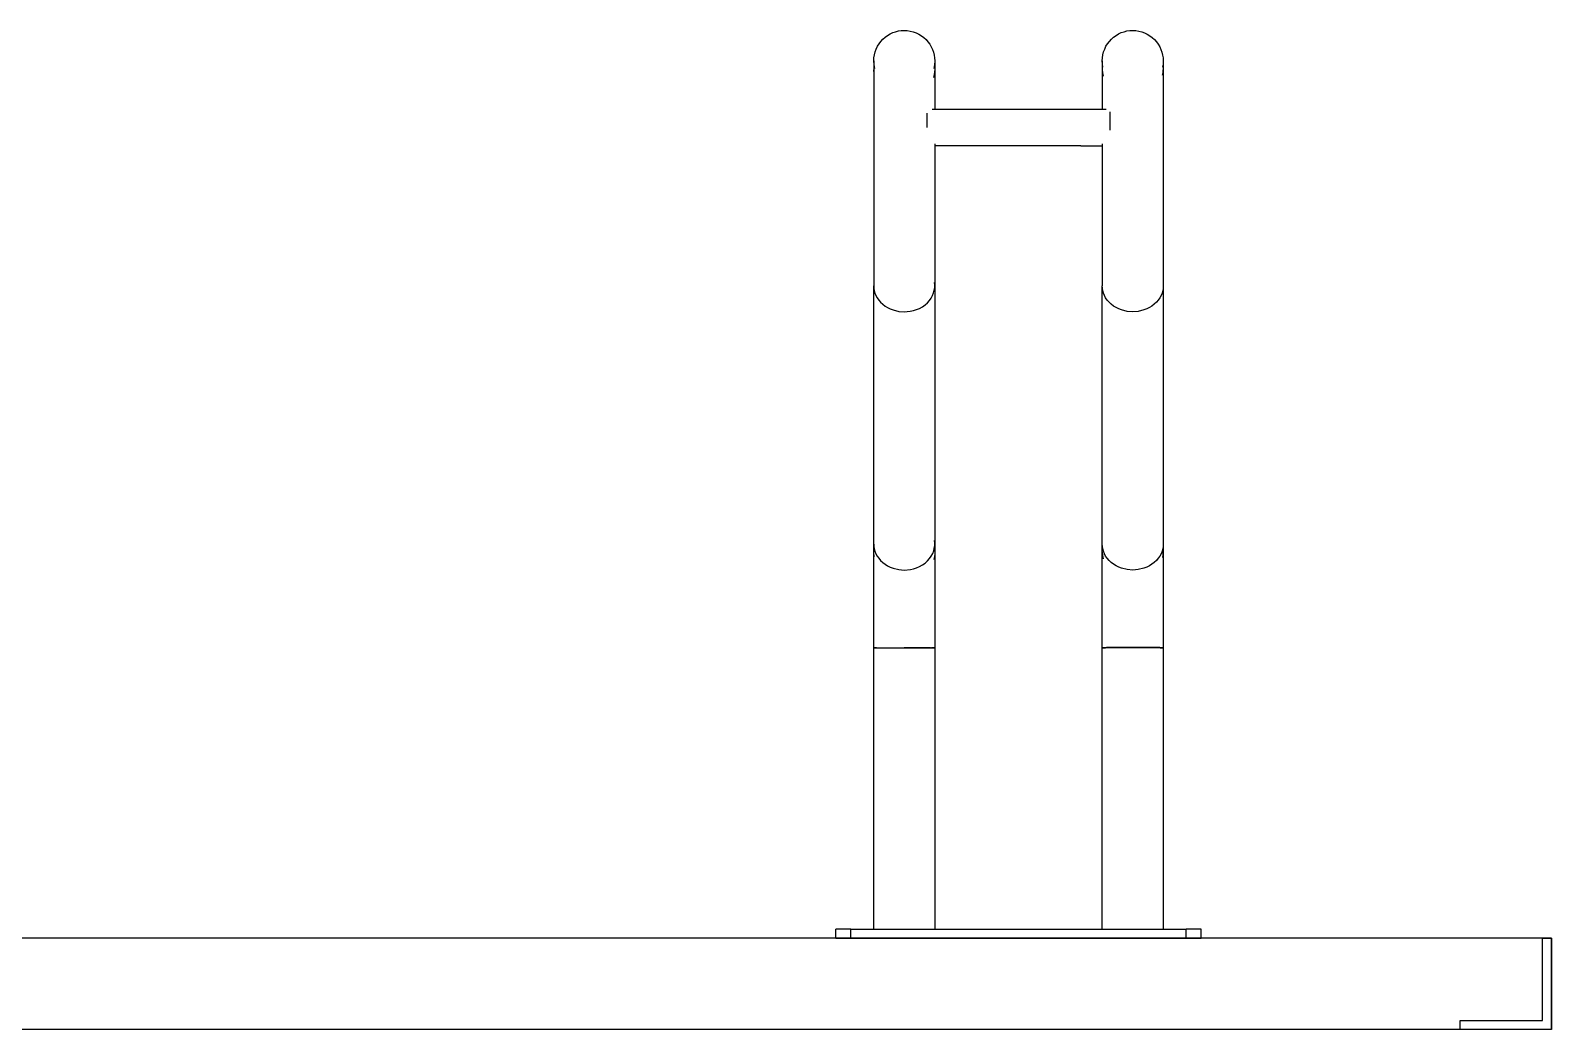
# Model space of a CAD drawing. Header units: millimetres. Extents: x 10366 to 13995, y 24552 to 29685.
# Drawn here: x 12519.2 to 13018.6, y 27500.6 to 27828.5 of the extents above; entities that cross this region are included whole.
import ezdxf

# ---------------------------------------------------------------- set-up
doc = ezdxf.new("R2010")
doc.units = ezdxf.units.MM
doc.header["$LTSCALE"] = 3
doc.layers.add('DomyÅ›lny', color=7, linetype='Continuous')

msp = doc.modelspace()

# ---------------------------------------------------------------- linework, layer by layer
at = {"layer": 'DomyÅ›lny'}
for p, q in [((12815.23, 27802.6), (12872.34, 27802.6)), ((12864.01, 27790.6), (12816.1, 27790.6)), ((12864.01, 27790.6), (12871.1, 27790.6)), ((12796.1, 27659.86), (12796.1, 27744.6)), ((12816.1, 27744.6), (12816.1, 27659.86)), ((12871.1, 27659.86), (12871.1, 27744.6)), ((12891.1, 27744.6), (12891.1, 27659.86)), ((12796.1, 27533.57), (12796.1, 27625.87)), ((12816.1, 27625.87), (12816.1, 27533.57)), ((12871.1, 27533.57), (12871.1, 27625.87)), ((12891.1, 27625.87), (12891.1, 27533.57)), ((13018.6, 27530.57), (11873.6, 27530.57)), ((12783.6, 27530.57), (12783.6, 27533.57)), ((12788.6, 27533.57), (12898.6, 27533.57)), ((12788.6, 27530.57), (12788.6, 27533.57)), ((12788.6, 27530.57), (12898.6, 27530.57)), ((12898.6, 27530.57), (12898.6, 27533.57)), ((12903.6, 27530.57), (12903.6, 27533.57)), ((13015.6, 27503.57), (13015.6, 27530.57)), ((13015.6, 27530.57), (13018.6, 27530.57)), ((13018.6, 27530.57), (13018.6, 27500.57)), ((13018.6, 27500.57), (13018.6, 27530.57)), ((13018.6, 27500.57), (11873.6, 27500.57)), ((12988.6, 27500.57), (12988.6, 27503.57)), ((12988.6, 27503.57), (13015.6, 27503.57)), ((13018.6, 27500.57), (12988.6, 27500.57))]:
    msp.add_line(p, q, dxfattribs=at)
for points in [[(12796.1, 27818.47, 0), (12796.15, 27819.48, 0), (12796.3, 27820.47, 0), (12796.54, 27821.44, 0), (12796.89, 27822.37, 0), (12797.32, 27823.27, 0), (12797.84, 27824.11, 0), (12798.43, 27824.89, 0), (12799.1, 27825.62, 0), (12799.83, 27826.27, 0), (12800.62, 27826.84, 0), (12801.45, 27827.33, 0), (12802.33, 27827.74, 0), (12803.24, 27828.06, 0), (12804.18, 27828.29, 0), (12805.13, 27828.43, 0), (12806.1, 27828.47, 0)], [(12806.1, 27828.47, 0), (12807.1, 27828.42, 0), (12808.09, 27828.27, 0), (12809.06, 27828.02, 0), (12809.99, 27827.68, 0), (12810.89, 27827.25, 0), (12811.73, 27826.73, 0), (12812.52, 27826.14, 0), (12813.24, 27825.47, 0), (12813.89, 27824.73, 0), (12814.46, 27823.95, 0), (12814.95, 27823.12, 0), (12815.36, 27822.24, 0), (12815.68, 27821.32, 0), (12815.91, 27820.39, 0), (12816.05, 27819.44, 0), (12816.1, 27818.47, 0)], [(12871.1, 27818.47, 0), (12871.15, 27819.48, 0), (12871.3, 27820.47, 0), (12871.55, 27821.44, 0), (12871.89, 27822.37, 0), (12872.32, 27823.27, 0), (12872.84, 27824.11, 0), (12873.43, 27824.89, 0), (12874.1, 27825.62, 0), (12874.84, 27826.27, 0), (12875.62, 27826.84, 0), (12876.45, 27827.33, 0), (12877.34, 27827.74, 0), (12878.25, 27828.06, 0), (12879.18, 27828.29, 0), (12880.13, 27828.43, 0), (12881.1, 27828.47, 0)], [(12881.1, 27828.47, 0), (12882.11, 27828.42, 0), (12883.09, 27828.27, 0), (12884.06, 27828.02, 0), (12885, 27827.68, 0), (12885.89, 27827.25, 0), (12886.73, 27826.73, 0), (12887.52, 27826.14, 0), (12888.24, 27825.47, 0), (12888.89, 27824.73, 0), (12889.47, 27823.95, 0), (12889.95, 27823.12, 0), (12890.36, 27822.24, 0), (12890.68, 27821.32, 0), (12890.91, 27820.39, 0), (12891.05, 27819.44, 0), (12891.1, 27818.47, 0)], [(12796.41, 27815.98, 0), (12796.17, 27817.22, 0), (12796.1, 27818.47, 0)], [(12796.1, 27818.47, 0), (12796.1, 27818.47, 0), (12796.1, 27818.47, 0), (12796.1, 27818.47, 0), (12796.1, 27818.47, 0), (12796.1, 27818.47, 0), (12796.1, 27818.47, 0), (12796.1, 27818.47, 0), (12796.1, 27818.47, 0), (12796.1, 27818.44, 0), (12796.1, 27818.3, 0), (12796.1, 27817.68, 0), (12796.1, 27810.93, 0), (12796.1, 27744.6, 0)], [(12796.2, 27814.19, 0), (12796.1, 27815.53, 0)], [(12816.03, 27816.61, 0), (12816.09, 27815.73, 0), (12816.07, 27814.86, 0), (12815.95, 27813.96, 0), (12815.73, 27813.05, 0)], [(12816.1, 27818.47, 0), (12816.01, 27817.19, 0), (12815.77, 27815.93, 0)], [(12816.1, 27818.47, 0), (12816.1, 27818.47, 0), (12816.1, 27818.47, 0), (12816.1, 27818.47, 0), (12816.1, 27818.47, 0), (12816.1, 27818.47, 0), (12816.1, 27818.47, 0), (12816.1, 27818.47, 0), (12816.1, 27818.47, 0), (12816.1, 27818.47, 0), (12816.1, 27818.45, 0), (12816.1, 27818.38, 0), (12816.1, 27818.06, 0), (12816.1, 27816.75, 0), (12816.1, 27802.6, 0)], [(12871.31, 27816.42, 0), (12871.15, 27817.44, 0), (12871.1, 27818.47, 0)], [(12871.1, 27818.47, 0), (12871.1, 27818.47, 0), (12871.1, 27818.47, 0), (12871.1, 27818.47, 0), (12871.1, 27818.47, 0), (12871.1, 27818.47, 0), (12871.1, 27818.47, 0), (12871.1, 27818.47, 0), (12871.1, 27818.47, 0), (12871.1, 27818.47, 0), (12871.1, 27818.45, 0), (12871.1, 27818.38, 0), (12871.1, 27818.06, 0), (12871.1, 27816.75, 0), (12871.1, 27802.6, 0)], [(12871.1, 27815.53, 0), (12871.16, 27814.52, 0), (12871.34, 27813.49, 0)], [(12891.1, 27818.47, 0), (12891.04, 27817.42, 0), (12890.88, 27816.38, 0)], [(12890.91, 27813.76, 0), (12891.05, 27814.65, 0), (12891.1, 27815.53, 0)], [(12891.1, 27818.47, 0), (12891.1, 27818.47, 0), (12891.1, 27818.47, 0), (12891.1, 27818.47, 0), (12891.1, 27818.47, 0), (12891.1, 27818.47, 0), (12891.1, 27818.47, 0), (12891.1, 27818.47, 0), (12891.1, 27818.47, 0), (12891.1, 27818.44, 0), (12891.1, 27818.3, 0), (12891.1, 27817.68, 0), (12891.1, 27810.93, 0), (12891.1, 27744.6, 0)], [(12813.53, 27801.29, 0), (12813.53, 27796.62, 0)], [(12873.53, 27801.74, 0), (12873.53, 27795.73, 0)], [(12816.1, 27791.29, 0), (12816.1, 27744.6, 0)], [(12871.1, 27791.29, 0), (12871.1, 27744.6, 0)], [(12796.1, 27744.6, 0), (12796.14, 27743.84, 0), (12796.26, 27743.06, 0), (12796.48, 27742.27, 0), (12796.8, 27741.49, 0), (12797.21, 27740.71, 0), (12797.73, 27739.97, 0), (12798.33, 27739.26, 0), (12799.02, 27738.61, 0), (12799.79, 27738.03, 0), (12800.62, 27737.51, 0), (12801.5, 27737.08, 0), (12802.41, 27736.73, 0), (12804.28, 27736.27, 0), (12806.1, 27736.13, 0)], [(12806.1, 27736.13, 0), (12808.09, 27736.3, 0), (12809.11, 27736.53, 0), (12810.12, 27736.85, 0), (12811.1, 27737.27, 0), (12812.04, 27737.79, 0), (12812.91, 27738.4, 0), (12813.69, 27739.09, 0), (12814.38, 27739.85, 0), (12814.95, 27740.66, 0), (12815.4, 27741.51, 0), (12815.74, 27742.37, 0), (12815.96, 27743.23, 0), (12816.08, 27744.08, 0), (12816.09, 27744.91, 0), (12816, 27745.75, 0)], [(12881.1, 27736.13, 0), (12879.28, 27736.27, 0), (12877.42, 27736.73, 0), (12876.5, 27737.08, 0), (12875.63, 27737.51, 0), (12874.79, 27738.03, 0), (12874.03, 27738.61, 0), (12873.33, 27739.26, 0), (12872.73, 27739.97, 0), (12872.21, 27740.71, 0), (12871.8, 27741.49, 0), (12871.48, 27742.27, 0), (12871.26, 27743.06, 0), (12871.14, 27743.84, 0), (12871.1, 27744.6, 0)], [(12891.1, 27744.6, 0), (12891.06, 27743.84, 0), (12890.93, 27743.06, 0), (12890.71, 27742.27, 0), (12890.4, 27741.49, 0), (12889.98, 27740.71, 0), (12889.47, 27739.97, 0), (12888.86, 27739.26, 0), (12888.17, 27738.61, 0), (12887.4, 27738.03, 0), (12886.57, 27737.51, 0), (12885.69, 27737.08, 0), (12884.78, 27736.73, 0), (12882.92, 27736.27, 0), (12881.1, 27736.13, 0)], [(12796.1, 27659.86, 0), (12796.14, 27659.1, 0), (12796.26, 27658.32, 0), (12796.48, 27657.53, 0), (12796.8, 27656.74, 0), (12797.21, 27655.97, 0), (12797.73, 27655.23, 0), (12798.33, 27654.52, 0), (12799.02, 27653.87, 0), (12799.79, 27653.28, 0), (12800.62, 27652.77, 0), (12801.5, 27652.34, 0), (12802.41, 27651.99, 0), (12804.28, 27651.53, 0), (12806.1, 27651.39, 0)], [(12796.1, 27625.87, 0), (12796.1, 27659.86, 0)], [(12806.1, 27651.39, 0), (12808.1, 27651.56, 0), (12809.13, 27651.79, 0), (12810.14, 27652.11, 0), (12811.13, 27652.54, 0), (12812.07, 27653.07, 0), (12812.94, 27653.68, 0), (12813.72, 27654.38, 0), (12814.41, 27655.15, 0), (12814.98, 27655.96, 0), (12815.43, 27656.81, 0), (12815.76, 27657.68, 0), (12815.97, 27658.55, 0), (12816.08, 27659.4, 0), (12816.09, 27660.23, 0), (12815.99, 27661.08, 0)], [(12816.1, 27659.86, 0), (12816.1, 27625.87, 0)], [(12881.1, 27651.39, 0), (12879.28, 27651.53, 0), (12877.42, 27651.99, 0), (12876.5, 27652.34, 0), (12875.63, 27652.77, 0), (12874.79, 27653.28, 0), (12874.03, 27653.87, 0), (12873.33, 27654.52, 0), (12872.73, 27655.23, 0), (12872.21, 27655.97, 0), (12871.8, 27656.74, 0), (12871.48, 27657.53, 0), (12871.26, 27658.32, 0), (12871.14, 27659.1, 0), (12871.1, 27659.86, 0)], [(12871.1, 27625.87, 0), (12871.1, 27659.86, 0)], [(12891.1, 27659.86, 0), (12891.06, 27659.1, 0), (12890.93, 27658.32, 0), (12890.71, 27657.53, 0), (12890.4, 27656.74, 0), (12889.98, 27655.97, 0), (12889.47, 27655.23, 0), (12888.86, 27654.52, 0), (12888.17, 27653.87, 0), (12887.4, 27653.28, 0), (12886.57, 27652.77, 0), (12885.69, 27652.34, 0), (12884.78, 27651.99, 0), (12882.92, 27651.53, 0), (12881.1, 27651.39, 0)], [(12891.1, 27659.86, 0), (12891.1, 27625.87, 0)], [(12796.22, 27655.74, 0), (12796.1, 27657.2, 0)], [(12815.98, 27658.59, 0), (12816.08, 27657.65, 0), (12816.08, 27656.72, 0), (12815.98, 27655.78, 0), (12815.76, 27654.81, 0)], [(12871.1, 27657.2, 0), (12871.16, 27656.14, 0), (12871.37, 27655.04, 0)], [(12890.93, 27655.52, 0), (12891.06, 27656.37, 0), (12891.1, 27657.2, 0)], [(12797, 27625.84, 0), (12796.26, 27625.86, 0), (12796.11, 27625.87, 0), (12796.1, 27625.87, 0), (12796.1, 27625.87, 0), (12796.1, 27625.87, 0), (12796.1, 27625.87, 0), (12796.1, 27625.87, 0), (12796.1, 27625.87, 0), (12796.1, 27625.87, 0), (12796.1, 27625.87, 0), (12796.1, 27625.87, 0), (12796.1, 27625.87, 0), (12796.1, 27625.87, 0), (12796.1, 27625.87, 0), (12796.1, 27625.87, 0), (12796.1, 27625.87, 0), (12796.1, 27625.87, 0), (12796.1, 27625.87, 0), (12796.1, 27625.87, 0), (12796.1, 27625.87, 0), (12796.1, 27625.87, 0), (12796.1, 27625.87, 0), (12796.1, 27625.87, 0), (12796.1, 27625.87, 0), (12796.1, 27625.87, 0), (12796.1, 27625.87, 0), (12796.1, 27625.87, 0), (12796.14, 27625.88, 0), (12796.33, 27625.89, 0), (12797.18, 27625.9, 0), (12806.1, 27625.95, 0)], [(12796.1, 27625.87, 0), (12796.1, 27625.87, 0), (12796.1, 27625.87, 0), (12796.1, 27625.87, 0), (12796.1, 27625.87, 0), (12796.1, 27625.87, 0), (12796.1, 27625.87, 0), (12796.1, 27625.87, 0), (12796.1, 27625.87, 0), (12796.1, 27625.87, 0), (12796.1, 27625.87, 0), (12796.1, 27625.87, 0), (12796.1, 27625.87, 0), (12796.1, 27625.87, 0), (12796.12, 27625.87, 0), (12796.23, 27625.88, 0), (12796.73, 27625.88, 0), (12798.88, 27625.89, 0), (12806.1, 27625.9, 0)], [(12806.1, 27625.95, 0), (12814.72, 27625.91, 0), (12815.73, 27625.89, 0), (12815.99, 27625.88, 0), (12816.06, 27625.88, 0), (12816.08, 27625.87, 0), (12816.09, 27625.87, 0), (12816.09, 27625.87, 0), (12816.09, 27625.87, 0), (12816.1, 27625.87, 0), (12816.1, 27625.87, 0), (12816.1, 27625.87, 0), (12816.1, 27625.87, 0), (12816.1, 27625.87, 0), (12816.1, 27625.87, 0), (12816.1, 27625.87, 0), (12816.1, 27625.87, 0), (12816.1, 27625.87, 0), (12816.1, 27625.87, 0), (12816.1, 27625.87, 0), (12816.1, 27625.87, 0), (12816.1, 27625.87, 0), (12816.1, 27625.87, 0), (12816.1, 27625.87, 0), (12816.1, 27625.87, 0), (12816.1, 27625.87, 0), (12816.1, 27625.87, 0), (12816.09, 27625.87, 0), (12816.09, 27625.87, 0), (12816.09, 27625.87, 0), (12816.05, 27625.86, 0), (12815.85, 27625.85, 0), (12815, 27625.84, 0)], [(12806.1, 27625.9, 0), (12813.17, 27625.89, 0), (12815.39, 27625.88, 0), (12815.93, 27625.88, 0), (12816.06, 27625.87, 0), (12816.09, 27625.87, 0), (12816.09, 27625.87, 0), (12816.1, 27625.87, 0), (12816.1, 27625.87, 0), (12816.1, 27625.87, 0), (12816.1, 27625.87, 0), (12816.1, 27625.87, 0), (12816.1, 27625.87, 0), (12816.1, 27625.87, 0), (12816.1, 27625.87, 0), (12816.1, 27625.87, 0), (12816.1, 27625.87, 0), (12816.1, 27625.87, 0), (12816.1, 27625.87, 0)], [(12881.1, 27625.95, 0), (12872.51, 27625.91, 0), (12871.49, 27625.89, 0), (12871.22, 27625.88, 0), (12871.1, 27625.87, 0), (12871.1, 27625.87, 0), (12871.1, 27625.87, 0), (12871.1, 27625.87, 0), (12871.1, 27625.87, 0), (12871.1, 27625.87, 0), (12871.1, 27625.87, 0), (12871.1, 27625.87, 0), (12871.1, 27625.87, 0), (12871.1, 27625.87, 0), (12871.1, 27625.87, 0), (12871.1, 27625.87, 0), (12871.1, 27625.87, 0), (12871.1, 27625.87, 0), (12871.1, 27625.87, 0), (12871.1, 27625.87, 0), (12871.1, 27625.87, 0), (12871.1, 27625.87, 0), (12871.1, 27625.87, 0), (12871.1, 27625.87, 0), (12871.1, 27625.87, 0), (12871.1, 27625.87, 0), (12871.1, 27625.87, 0), (12871.11, 27625.87, 0), (12871.15, 27625.86, 0), (12871.34, 27625.85, 0), (12872.12, 27625.84, 0)], [(12881.1, 27625.9, 0), (12874.03, 27625.89, 0), (12871.8, 27625.88, 0), (12871.26, 27625.88, 0), (12871.14, 27625.87, 0), (12871.11, 27625.87, 0), (12871.1, 27625.87, 0), (12871.1, 27625.87, 0), (12871.1, 27625.87, 0), (12871.1, 27625.87, 0), (12871.1, 27625.87, 0), (12871.1, 27625.87, 0), (12871.1, 27625.87, 0), (12871.1, 27625.87, 0), (12871.1, 27625.87, 0), (12871.1, 27625.87, 0), (12871.1, 27625.87, 0), (12871.1, 27625.87, 0), (12871.1, 27625.87, 0)], [(12890.12, 27625.84, 0), (12890.91, 27625.86, 0), (12891.07, 27625.86, 0), (12891.09, 27625.87, 0), (12891.09, 27625.87, 0), (12891.1, 27625.87, 0), (12891.1, 27625.87, 0), (12891.1, 27625.87, 0), (12891.1, 27625.87, 0), (12891.1, 27625.87, 0), (12891.1, 27625.87, 0), (12891.1, 27625.87, 0), (12891.1, 27625.87, 0), (12891.1, 27625.87, 0), (12891.1, 27625.87, 0), (12891.1, 27625.87, 0), (12891.1, 27625.87, 0), (12891.1, 27625.87, 0), (12891.1, 27625.87, 0), (12891.1, 27625.87, 0), (12891.1, 27625.87, 0), (12891.1, 27625.87, 0), (12891.1, 27625.87, 0), (12891.1, 27625.87, 0), (12891.1, 27625.87, 0), (12891.1, 27625.87, 0), (12891.1, 27625.87, 0), (12891.09, 27625.87, 0), (12891.09, 27625.87, 0), (12891.05, 27625.88, 0), (12890.86, 27625.89, 0), (12890, 27625.91, 0), (12881.1, 27625.95, 0)], [(12891.1, 27625.87, 0), (12891.1, 27625.87, 0), (12891.1, 27625.87, 0), (12891.1, 27625.87, 0), (12891.1, 27625.87, 0), (12891.1, 27625.87, 0), (12891.1, 27625.87, 0), (12891.1, 27625.87, 0), (12891.1, 27625.87, 0), (12891.1, 27625.87, 0), (12891.1, 27625.87, 0), (12891.1, 27625.87, 0), (12891.1, 27625.87, 0), (12891.09, 27625.87, 0), (12891.07, 27625.87, 0), (12890.96, 27625.88, 0), (12890.47, 27625.88, 0), (12888.32, 27625.89, 0), (12881.1, 27625.9, 0)], [(12788.6, 27533.57, 0), (12783.6, 27533.57, 0)], [(12783.6, 27530.57, 0), (12783.6, 27530.57, 0), (12783.6, 27530.57, 0), (12783.6, 27530.57, 0), (12783.6, 27530.57, 0), (12783.6, 27530.57, 0), (12783.6, 27530.57, 0), (12783.6, 27530.57, 0), (12783.6, 27530.57, 0), (12783.6, 27530.57, 0), (12783.6, 27530.57, 0), (12783.6, 27530.57, 0), (12783.61, 27530.57, 0), (12783.63, 27530.57, 0), (12783.74, 27530.57, 0), (12784.21, 27530.57, 0), (12788.6, 27530.57, 0)], [(12903.6, 27533.57, 0), (12903.6, 27533.57, 0), (12903.6, 27533.57, 0), (12903.6, 27533.57, 0), (12903.6, 27533.57, 0), (12903.6, 27533.57, 0), (12903.6, 27533.57, 0), (12903.6, 27533.57, 0), (12903.6, 27533.57, 0), (12903.6, 27533.57, 0), (12903.6, 27533.57, 0), (12903.6, 27533.57, 0), (12903.59, 27533.57, 0), (12903.59, 27533.57, 0), (12903.56, 27533.57, 0), (12903.45, 27533.57, 0), (12902.98, 27533.57, 0), (12898.6, 27533.57, 0)], [(12898.6, 27530.57, 0), (12903.6, 27530.57, 0)]]:
    msp.add_polyline3d(points, dxfattribs=at)

doc.saveas('drawing.dxf')
